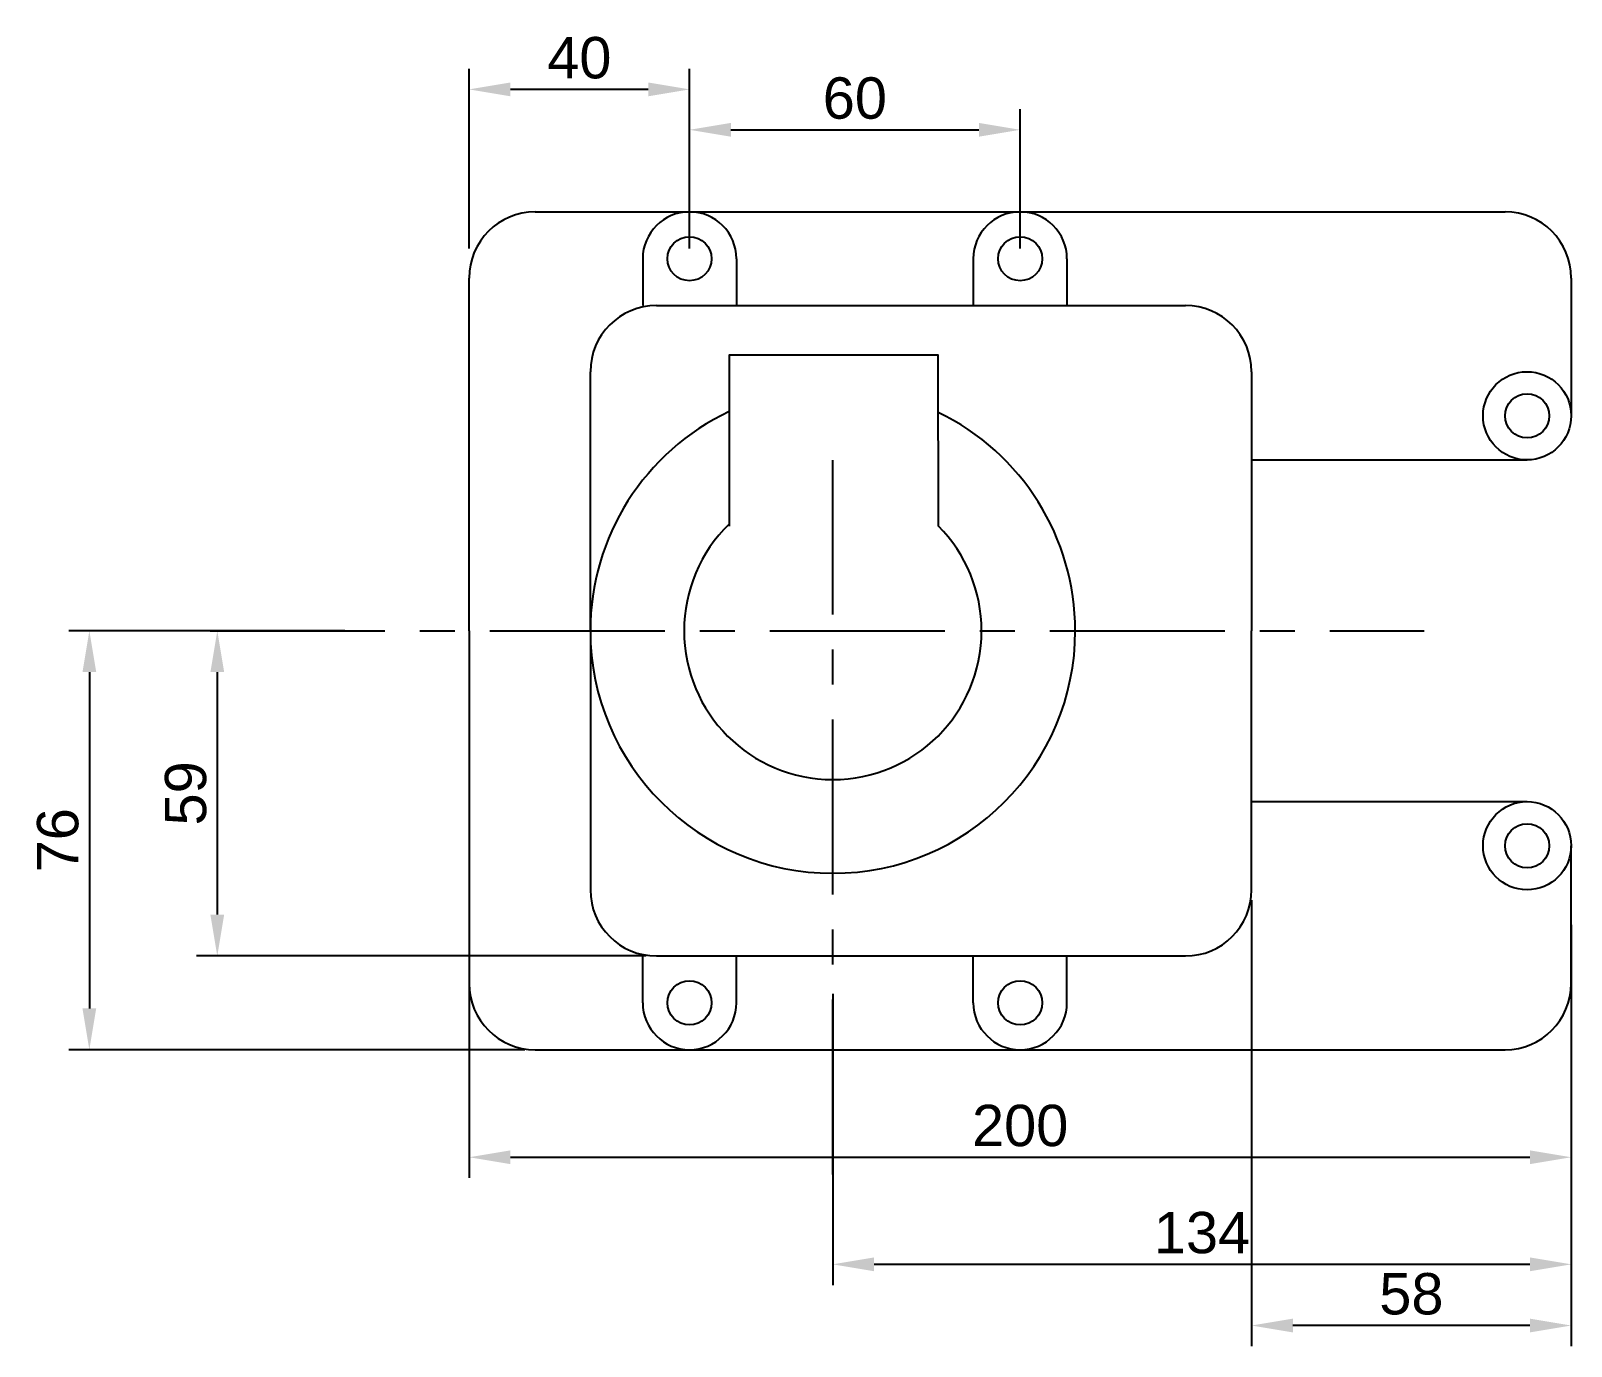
# Model space of a CAD drawing. Header units: millimetres. Extents: x -67 to 213, y 96 to 335.
import ezdxf

# ---------------------------------------------------------------- set-up
doc = ezdxf.new("R2010")
doc.units = ezdxf.units.MM
doc.linetypes.add('CENTER', pattern=[50.8, 31.75, -6.35, 6.35, -6.35])
doc.styles.get("Standard").update_dxf_attribs({"font": 'arial.ttf'})
doc.dimstyles.new('ISO-25', dxfattribs={"dimscale": 3, "dimtxt": 2.5, "dimasz": 2.5, "dimexe": 1.25, "dimexo": 0.625, "dimtad": 1, "dimtxsty": 'Standard', "dimcen": 2.5, "dimadec": 0, "dimazin": 0, "dimtfac": 1, "dimtmove": 0, "dimatfit": 3, "dimfxl": 1, "dimarcsym": 0})

# ---------------------------------------------------------------- blocks, each defined once
blk = doc.blocks.new('*D3')
at = {"color": 0, "lineweight": -2, "transparency": 16777216}
for p, q in [((12.66, 178.03), (12.66, 126.74)), ((212.66, 172.63), (212.66, 126.74)), ((20.16, 130.49), (205.16, 130.49))]:
    blk.add_line(p, q, dxfattribs=at)
at = {"color": 0, "transparency": 16777216}
for points in [[(20.16, 131.74), (20.16, 129.24), (12.66, 130.49)], [(205.16, 131.74), (205.16, 129.24), (212.66, 130.49)]]:
    blk.add_solid(points, dxfattribs=at)
at = {"layer": 'Defpoints', "color": 0, "transparency": 16777216}
for p in [(12.66, 179.9), (212.66, 174.5), (212.66, 130.49)]:
    blk.add_point(p, dxfattribs=at)
at = {"color": 0, "transparency": 16777216, "insert": (112.66, 136.2), "char_height": 7.5, "attachment_point": 5}
blk.add_mtext('200', dxfattribs=at)
blk = doc.blocks.new('*D4')
at = {"color": 0, "lineweight": -2, "transparency": 16777216}
for p, q in [((154.66, 177.13), (154.66, 96.21)), ((212.66, 160.13), (212.66, 96.21)), ((205.16, 99.96), (162.16, 99.96))]:
    blk.add_line(p, q, dxfattribs=at)
at = {"color": 0, "transparency": 16777216}
for points in [[(162.16, 101.21), (162.16, 98.71), (154.66, 99.96)], [(205.16, 101.21), (205.16, 98.71), (212.66, 99.96)]]:
    blk.add_solid(points, dxfattribs=at)
at = {"layer": 'Defpoints', "color": 0, "transparency": 16777216}
for p in [(154.66, 179), (212.66, 162), (154.66, 99.96)]:
    blk.add_point(p, dxfattribs=at)
at = {"color": 0, "transparency": 16777216, "insert": (183.66, 105.67), "char_height": 7.5, "attachment_point": 5}
blk.add_mtext('58', dxfattribs=at)
blk = doc.blocks.new('*D5')
at = {"color": 0, "lineweight": -2, "transparency": 16777216}
for p, q in [((78.66, 160.13), (78.66, 107.31)), ((212.66, 160.13), (212.66, 107.31)), ((205.16, 111.06), (86.16, 111.06))]:
    blk.add_line(p, q, dxfattribs=at)
at = {"color": 0, "transparency": 16777216}
for points in [[(86.16, 112.31), (86.16, 109.81), (78.66, 111.06)], [(205.16, 112.31), (205.16, 109.81), (212.66, 111.06)]]:
    blk.add_solid(points, dxfattribs=at)
at = {"layer": 'Defpoints', "color": 0, "transparency": 16777216}
for p in [(78.66, 162), (212.66, 162), (78.66, 111.06)]:
    blk.add_point(p, dxfattribs=at)
at = {"color": 0, "transparency": 16777216, "insert": (145.66, 116.77), "char_height": 7.5, "attachment_point": 5}
blk.add_mtext('134', dxfattribs=at)
blk = doc.blocks.new('*D6')
at = {"color": 0, "lineweight": -2, "transparency": 16777216}
for p, q in [((12.66, 295.38), (12.66, 327.97)), ((52.66, 295.38), (52.66, 327.97)), ((45.16, 324.22), (20.16, 324.22))]:
    blk.add_line(p, q, dxfattribs=at)
at = {"color": 0, "transparency": 16777216}
for points in [[(20.16, 325.47), (20.16, 322.97), (12.66, 324.22)], [(45.16, 325.47), (45.16, 322.97), (52.66, 324.22)]]:
    blk.add_solid(points, dxfattribs=at)
at = {"layer": 'Defpoints', "color": 0, "transparency": 16777216}
for p in [(12.66, 324.22), (12.66, 293.5), (52.66, 293.5)]:
    blk.add_point(p, dxfattribs=at)
at = {"color": 0, "transparency": 16777216, "insert": (32.66, 329.92), "char_height": 7.5, "attachment_point": 5}
blk.add_mtext('40', dxfattribs=at)
blk = doc.blocks.new('*D7')
at = {"color": 0, "lineweight": -2, "transparency": 16777216}
for p, q in [((52.66, 295.38), (52.66, 320.64)), ((112.66, 295.38), (112.66, 320.64)), ((60.16, 316.89), (105.16, 316.89))]:
    blk.add_line(p, q, dxfattribs=at)
at = {"color": 0, "transparency": 16777216}
for points in [[(60.16, 318.14), (60.16, 315.64), (52.66, 316.89)], [(105.16, 318.14), (105.16, 315.64), (112.66, 316.89)]]:
    blk.add_solid(points, dxfattribs=at)
at = {"layer": 'Defpoints', "color": 0, "transparency": 16777216}
for p in [(112.66, 316.89), (52.66, 293.5), (112.66, 293.5)]:
    blk.add_point(p, dxfattribs=at)
at = {"color": 0, "transparency": 16777216, "insert": (82.66, 322.6), "char_height": 7.5, "attachment_point": 5}
blk.add_mtext('60', dxfattribs=at)
blk = doc.blocks.new('*D8')
at = {"color": 0, "lineweight": -2, "transparency": 16777216}
for p, q in [((-9.92, 226), (-60.01, 226)), ((-56.26, 218.5), (-56.26, 157.5)), ((22.78, 150), (-60.01, 150))]:
    blk.add_line(p, q, dxfattribs=at)
at = {"color": 0, "transparency": 16777216}
for points in [[(-57.51, 218.5), (-55.01, 218.5), (-56.26, 226)], [(-57.51, 157.5), (-55.01, 157.5), (-56.26, 150)]]:
    blk.add_solid(points, dxfattribs=at)
at = {"layer": 'Defpoints', "color": 0, "transparency": 16777216}
for p in [(-8.04, 226), (-56.26, 150), (24.66, 150)]:
    blk.add_point(p, dxfattribs=at)
at = {"color": 0, "transparency": 16777216, "insert": (-61.96, 188), "char_height": 7.5, "attachment_point": 5, "rotation": 90}
blk.add_mtext('76', dxfattribs=at)
blk = doc.blocks.new('*D9')
at = {"color": 0, "lineweight": -2, "transparency": 16777216}
for p, q in [((-32.48, 226), (-29.29, 226)), ((-33.04, 218.5), (-33.04, 174.5)), ((44.78, 167), (-36.79, 167))]:
    blk.add_line(p, q, dxfattribs=at)
at = {"color": 0, "transparency": 16777216}
for points in [[(-34.29, 218.5), (-31.79, 218.5), (-33.04, 226)], [(-34.29, 174.5), (-31.79, 174.5), (-33.04, 167)]]:
    blk.add_solid(points, dxfattribs=at)
at = {"layer": 'Defpoints', "color": 0, "transparency": 16777216}
for p in [(-34.36, 226), (-33.04, 167), (46.66, 167)]:
    blk.add_point(p, dxfattribs=at)
at = {"color": 0, "transparency": 16777216, "insert": (-38.75, 196.5), "char_height": 7.5, "attachment_point": 5, "rotation": 90}
blk.add_mtext('59', dxfattribs=at)

msp = doc.modelspace()

# ---------------------------------------------------------------- linework, layer by layer
for p, q in [((24.658, 302), (200.658, 302)), ((44.158, 293.5), (44.158, 285)), ((61.158, 293.5), (61.158, 285)), ((104.158, 293.5), (104.158, 285)), ((121.158, 293.5), (121.158, 285)), ((12.658, 226), (12.658, 290)), ((212.658, 290), (212.658, 265)), ((46.658, 285), (142.658, 285)), ((34.658, 226), (34.658, 273)), ((154.658, 273), (154.658, 226)), ((154.658, 257), (204.658, 257)), ((12.658, 226), (12.658, 162)), ((34.658, 226), (34.658, 179)), ((154.658, 179), (154.658, 226)), ((154.658, 195), (204.658, 195)), ((212.658, 162), (212.658, 187)), ((44.158, 158.5), (44.158, 167)), ((46.658, 167), (142.658, 167)), ((61.158, 158.5), (61.158, 167)), ((104.158, 158.5), (104.158, 167)), ((121.158, 158.5), (121.158, 167)), ((24.658, 150), (200.658, 150))]:
    msp.add_line(p, q)
at = {"linetype": 'CENTER'}
for p, q in [((78.658, 127.355), (78.658, 256.972)), ((-34.36, 226), (185.98, 226))]:
    msp.add_line(p, q, dxfattribs=at)
msp.add_lwpolyline([(97.838, 245.003), (97.784, 276), (79.248, 276), (59.87, 276), (59.838, 245.003)])
for centre, radius in [((52.658, 293.5), 4), ((112.658, 293.5), 4), ((204.658, 265), 8), ((204.658, 265), 4), ((204.658, 187), 8), ((204.658, 187), 4), ((52.658, 158.5), 4), ((112.658, 158.5), 4)]:
    msp.add_circle(centre, radius)
for centre, radius, start, end in [((24.658, 290), 12, 90, 180), ((52.658, 293.5), 8.5, 0, 180), ((112.658, 293.5), 8.5, 0, 180), ((200.658, 290), 12, 0, 90), ((46.658, 273), 12, 90, 180), ((142.658, 273), 12, 0, 90), ((78.658, 226), 44, 115.2934, 180), ((78.658, 226), 44, 0, 64.20911), ((78.658, 226), 27, 134.18908, 180), ((78.658, 226), 27, 0, 44.73533), ((78.658, 226), 44, 180, 0), ((78.658, 226), 27, 180, 0), ((46.658, 179), 12, 180, 270), ((142.658, 179), 12, 270, 0), ((24.658, 162), 12, 180, 270), ((200.658, 162), 12, 270, 0), ((52.658, 158.5), 8.5, 180, 0), ((112.658, 158.5), 8.5, 180, 0)]:
    msp.add_arc(centre, radius, start, end)

# ---------------------------------------------------------------- dimensions: what is measured, and where the dimension line sits
for base, p1, p2, picture, middle in [((12.658, 324.22), (52.658, 293.5), (12.658, 293.5), '*D6', (32.658, 329.925)), ((112.658, 316.891), (52.658, 293.5), (112.658, 293.5), '*D7', (82.658, 322.596)), ((212.658, 130.494), (12.658, 179.903), (212.658, 174.5), '*D3', (112.658, 136.199)), ((154.658, 99.961), (212.658, 162), (154.658, 179), '*D4', (183.658, 105.665)), ((78.658, 111.064), (212.658, 162), (78.658, 162), '*D5', (145.658, 116.771))]:
    dim = msp.add_linear_dim(base=base, p1=p1, p2=p2, dimstyle='ISO-25')
    dim.commit()
    dim.dimension.update_dxf_attribs({"geometry": picture, "text_midpoint": middle})
for base, p1, p2, picture, middle in [((-56.258, 150), (-8.042, 226), (24.658, 150), '*D8', (-61.962, 188)), ((-33.043, 167), (-34.36, 226), (46.658, 167), '*D9', (-38.747, 196.5))]:
    dim = msp.add_linear_dim(base=base, p1=p1, p2=p2, angle=90, dimstyle='ISO-25')
    dim.commit()
    dim.dimension.update_dxf_attribs({"geometry": picture, "text_midpoint": middle})

doc.saveas('drawing.dxf')
